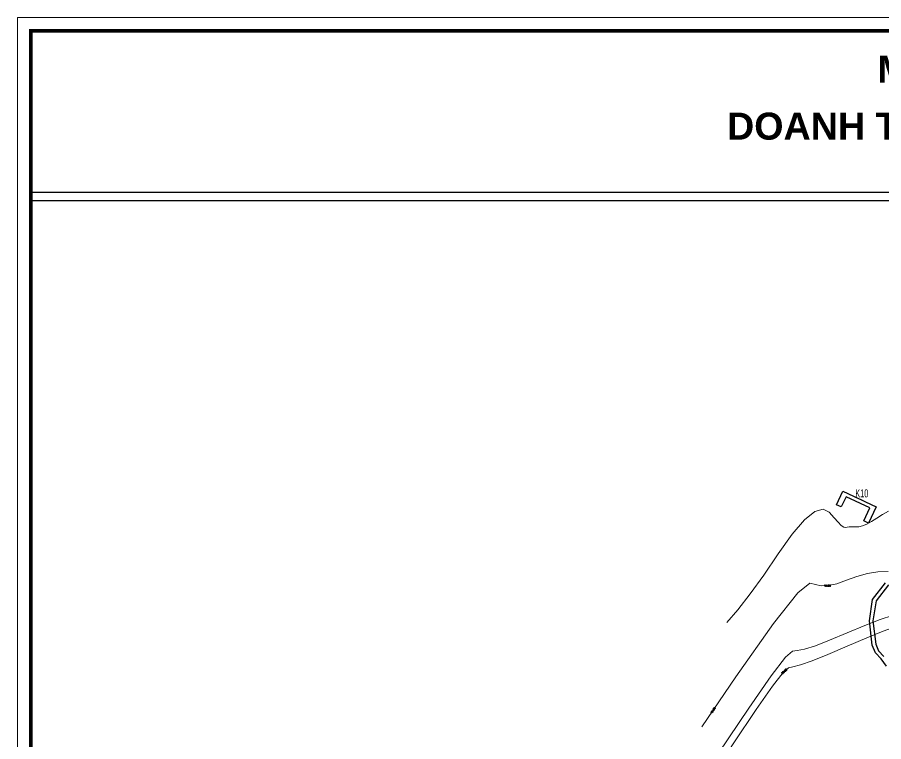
# Model space of a CAD drawing. Header units: inches. Extents: x 496359 to 501064, y 2374078 to 2377203.
# Drawn here: x 499511 to 499998.1, y 2376688.7 to 2377095.6 of the extents above; entities that cross this region are included whole.
import ezdxf
from ezdxf.enums import TextEntityAlignment as Align

# ---------------------------------------------------------------- set-up
doc = ezdxf.new("R2010")
doc.units = ezdxf.units.IN
doc.header["$MEASUREMENT"] = 0
for name, color, linetype, lineweight in [('EG Text2', 7, 'Continuous', 18), ('ISO', 252, 'Continuous', 20), ('khung ten QH', 7, 'Continuous', 20), ('Khungbo', 32, 'Continuous', 25), ('LC Net dam 1', 30, 'Continuous', 30), ('LC Net manh', 239, 'Continuous', 5), ('manh1', 67, 'Continuous', 13)]:
    doc.layers.add(name, color=color, linetype=linetype, lineweight=lineweight)
doc.layers.add('ghichu', color=7, linetype='Continuous')
doc.styles.add('EG Hai', font='')
doc.styles.get("Standard").update_dxf_attribs({"font": 'vnsimli.shx', "height": 2})
doc.styles.add('THANG2', font='')
doc.styles.get('EG Hai').set_extended_font_data('.VnArial NarrowH')
doc.styles.get('THANG2').set_extended_font_data('.VnHelvetInsH', bold=True)

# ---------------------------------------------------------------- blocks, each defined once
blk = doc.blocks.new('Nền HT mới')
at = {"layer": 'manh1', "lineweight": 0, "elevation": -28.38}
for points in [[(30.7, 474.84), (36.85, 481.92), (43.84, 490.9), (51.47, 501.53), (59.61, 513.44), (67.51, 524.5), (74.4, 532.55), (80.16, 537.24), (84.77, 538.56), (88.27, 536.8), (90.99, 533.74), (93.23, 531.16), (95.04, 529.38), (96.45, 528.43), (97.49, 528.25), (98.4, 528.44), (99.4, 528.6), (100.55, 528.67), (101.84, 528.64), (103.29, 528.55), (104.98, 528.64), (107, 529.15), (109.37, 530.11), (112.07, 531.53), (115.09, 533.37), (118.31, 535.43), (121.63, 537.48)], [(16.69, 387.13), (26, 401.37), (43.08, 426.82), (55.68, 444.84), (63.72, 455.31), (67.67, 458.84), (70.3, 459.14), (74.41, 459.91), (80.47, 461.78), (88.51, 464.85), (98.28, 468.96), (108.24, 473.15), (116.84, 476.48), (123.83, 478.77)]]:
    blk.add_lwpolyline(points, dxfattribs=at)
at = {"layer": 'manh1', "color": 1, "lineweight": 0, "elevation": -28.38}
for points in [[(16.69, 416.27), (35.71, 444.33), (57.02, 474.31), (70.71, 491.51), (77.37, 496.89), (80.54, 496.28), (83.8, 495.51), (87.76, 495.58), (92.49, 496.64), (97.98, 498.59), (103.85, 500.72), (109.75, 502.32), (115.63, 503.25), (121.45, 503.52)], [(16.69, 379.6), (19.47, 384.03), (34.64, 407.22), (47.16, 425.89), (56.41, 439.1), (62.32, 446.79), (65.31, 449.42), (67.76, 449.87), (72.07, 451.01), (78.65, 453.34), (87.51, 456.9), (98.36, 461.55), (109.34, 466.26), (118.62, 470.02), (125.88, 472.65)]]:
    blk.add_lwpolyline(points, dxfattribs=at)
at = {"layer": 'manh1', "lineweight": 0}
for s, rotation, p in [('15.00', 1.0049, (87.19, 495.57, -28.38)), ('20.00', 41.3919, (62.94, 447.34, -28.38)), ('15.00', 55.8821, (22.97, 425.53, -28.38))]:
    blk.add_text(s, height=1, rotation=rotation, dxfattribs=at).set_placement(p, align=Align.MIDDLE)

msp = doc.modelspace()

# ---------------------------------------------------------------- linework, layer by layer
at = {"color": 0}
for points in [[(500946.35, 2376997.12), (499518.6, 2376997.12)], [(500946.35, 2376992.58), (499518.6, 2376992.58)]]:
    msp.add_lwpolyline(points, dxfattribs=at)
at = {"layer": 'khung ten QH'}
msp.add_lwpolyline([(499511.02, 2377095.58), (499511.02, 2376074.98), (500953.93, 2376074.98), (500953.93, 2377095.58)], close=True, dxfattribs=at)
at = {"layer": 'Khungbo', "color": 0, "lineweight": 50, "const_width": 2.07}
msp.add_lwpolyline([(499518.6, 2377088), (499518.6, 2376082.57), (500946.35, 2376082.57), (500946.35, 2377088)], close=True, dxfattribs=at)
at = {"layer": 'LC Net dam 1'}
for points in [[(499999.6, 2376731.13), (499996.68, 2376735.19), (499993.47, 2376738.59), (499991.67, 2376742.85), (499990.04, 2376756.64), (499991.87, 2376768.52), (499999.05, 2376777.84)], [(500000.71, 2376776.73), (499993.77, 2376767.71), (499992.05, 2376756.61), (499993.62, 2376743.37), (499995.17, 2376739.7), (499998.23, 2376736.46)]]:
    msp.add_lwpolyline(points, dxfattribs=at)

# ---------------------------------------------------------------- block references
at = {"layer": 'LC Net manh'}
msp.add_blockref('Nền HT mới', (499879.2, 2376280.77, 2.92), dxfattribs=at)

# ---------------------------------------------------------------- texts
at = {"layer": 'ghichu', "color": 0, "style": 'THANG2'}
for s, p in [('mÆt b»ng vÞ trÝ hè khoan kh¶o s¸t ®Þa chÊt', (500257, 2377058.91)), ('doanh tr¹i trung ®oµn bb 43/s\xad ®oµn 395/qu©n khu 3', (500226.64, 2377026.87))]:
    msp.add_text(s, height=15.1694, dxfattribs=at).set_placement(p, align=Align.CENTER)

# ---------------------------------------------------------------- next in the draw order: wipeouts: each hides what was drawn before it
at = {"ltscale": 500}
msp.add_wipeout([(499982.86, 2376825.24), (499982.39, 2376825.79), (499982.14, 2376826.19), (499981.91, 2376826.69), (499981.74, 2376827.21), (499981.64, 2376827.71), (499981.61, 2376828.15), (499981.63, 2376828.67), (499981.69, 2376829.08), (499981.85, 2376829.65), (499981.97, 2376829.97), (499982.2, 2376830.4), (499982.46, 2376830.8), (499982.84, 2376831.24), (499983.25, 2376831.59), (499983.72, 2376831.91), (499984.18, 2376832.14), (499984.61, 2376832.3), (499985, 2376832.4), (499985.51, 2376832.47), (499985.94, 2376832.48), (499986.36, 2376832.45), (499986.9, 2376832.35), (499987.31, 2376832.22), (499987.69, 2376832.06), (499988.28, 2376831.72), (499988.54, 2376831.52), (499988.84, 2376831.25), (499989.09, 2376830.97), (499989.36, 2376830.62), (499989.6, 2376830.21), (499989.76, 2376829.87), (499989.89, 2376829.52), (499990, 2376829.07), (499990.06, 2376828.67), (499990.08, 2376828.09), (499990.02, 2376827.53), (499989.93, 2376827.1), (499989.81, 2376826.75), (499989.61, 2376826.3), (499989.39, 2376825.93), (499989.19, 2376825.64), (499988.85, 2376825.26), (499988.59, 2376825.01), (499988.18, 2376824.71), (499987.9, 2376824.54), (499987.65, 2376824.41), (499987.35, 2376824.28), (499987, 2376824.17), (499986.66, 2376824.09), (499986.32, 2376824.03), (499985.97, 2376824.01), (499985.68, 2376824.01), (499985.24, 2376824.05), (499984.88, 2376824.12), (499984.48, 2376824.24), (499984.08, 2376824.39), (499983.6, 2376824.65), (499983.38, 2376824.8), (499983.08, 2376825.04)], dxfattribs=at).translate(0, 0, -320.28).dxf.layer = 'ISO'

# ---------------------------------------------------------------- next in the draw order: linework, layer by layer
at = {"layer": 'LC Net dam 1'}
msp.add_lwpolyline([(499975.08, 2376829.36), (499993.86, 2376820.59), (499989.56, 2376811.38), (499986.85, 2376812.65), (499990.3, 2376820.05), (499976.95, 2376826.28), (499974.27, 2376820.54), (499971.55, 2376821.81)], close=True, dxfattribs=at)

# ---------------------------------------------------------------- next in the draw order: texts
at = {"layer": 'EG Text2', "style": 'EG Hai', "width": 0.8}
msp.add_text('k10', height=4.5, rotation=0, dxfattribs=at).set_placement((499985.77, 2376828.18, -320.28), align=Align.MIDDLE_CENTER)

doc.saveas('drawing.dxf')
